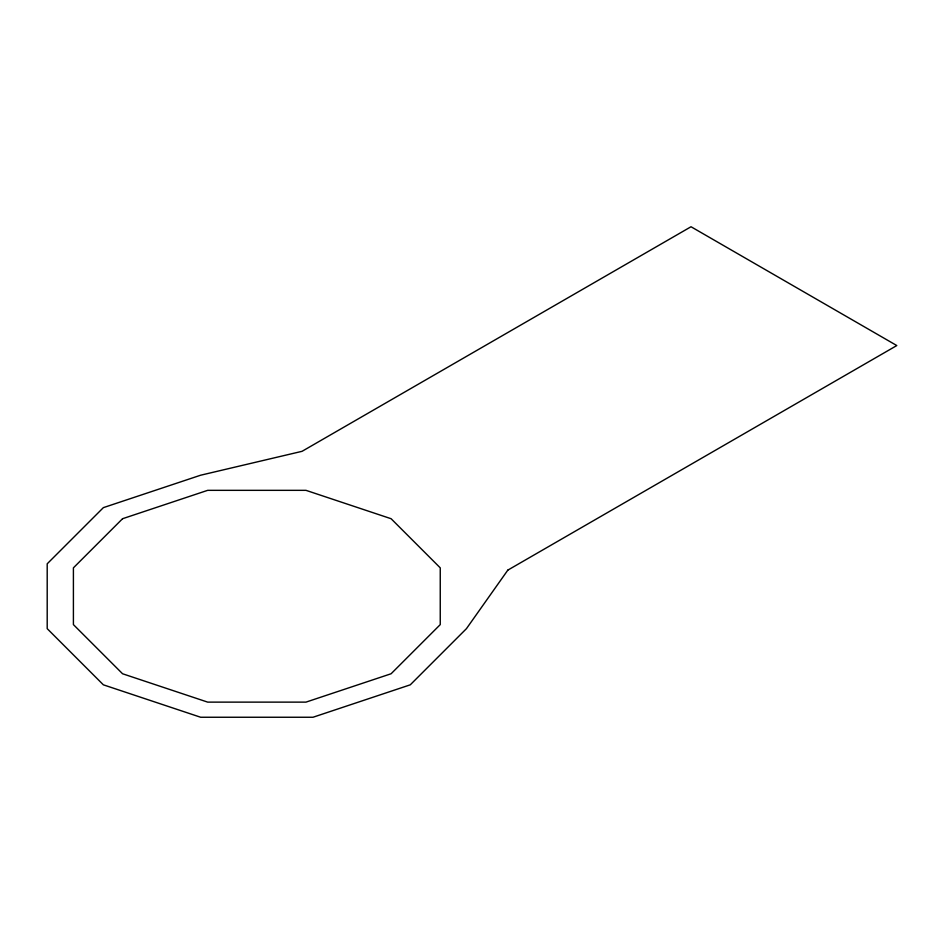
<?xml version="1.0" encoding="UTF-8"?>
<svg xmlns="http://www.w3.org/2000/svg" width="944" height="944" viewBox="0 0 944 944"><rect width="100%" height="100%" fill="white"/><g stroke="black" fill="none" stroke-linecap="round" stroke-linejoin="round"><path stroke-width="1.42" d="M507.837 570.117L466.442 628.657L410.274 684.825L312.995 717.251L200.659 717.251L103.368 684.825L47.2 628.657L47.2 563.804L103.368 507.636L200.659 475.21L302.056 451.315L691.02 226.749L896.8 345.551L507.837 570.117M122.555 518.716L73.408 567.851L73.408 624.609L122.555 673.756L207.68 702.124L305.974 702.124L391.099 673.756L440.246 624.609L440.246 567.851L391.099 518.716L305.974 490.337L207.68 490.337L122.555 518.716"/></g></svg>
